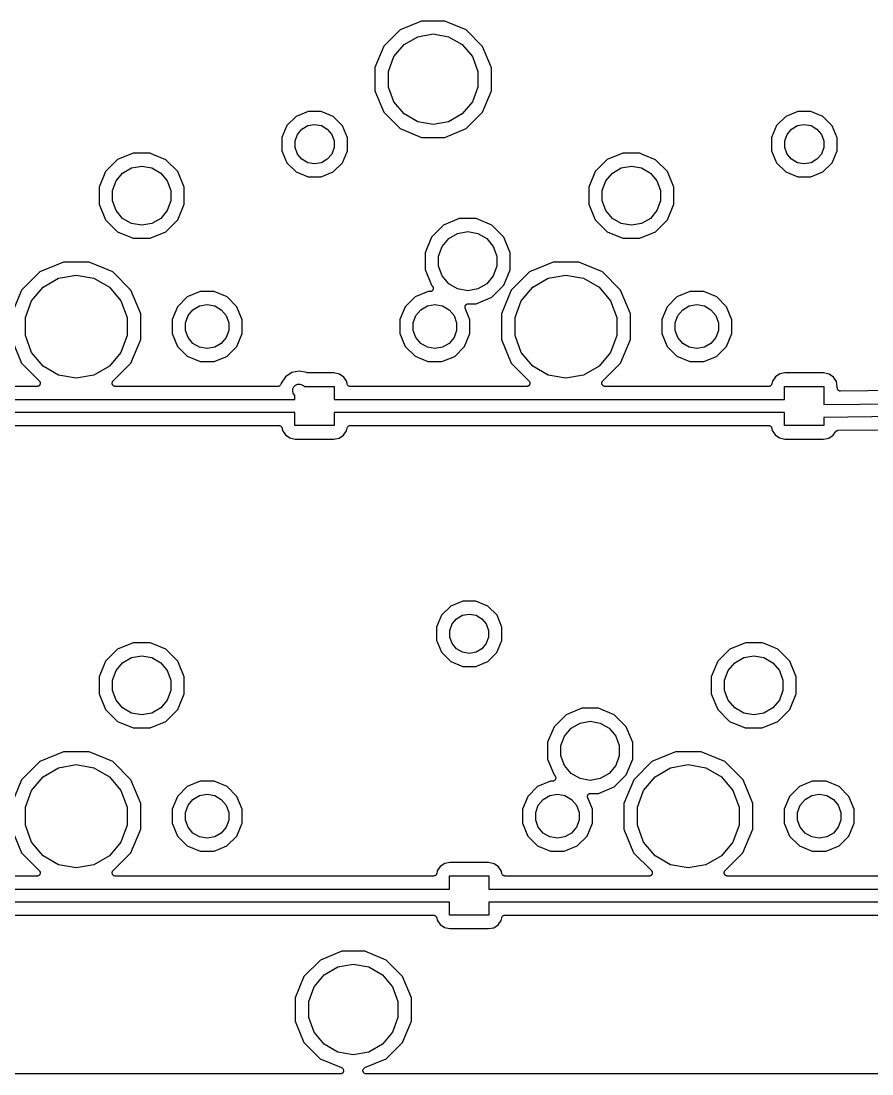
# Model space of a CAD drawing. Extents: x 30 to 169, y -146 to -30.
# Drawn here: x 99.61 to 132.62, y -146 to -105.14 of the extents above; entities that cross this region are included whole.
import ezdxf

# ---------------------------------------------------------------- set-up
doc = ezdxf.new("R2010")
doc.units = 0
doc.header["$MEASUREMENT"] = 0
doc.layers.add('BLACK', color=7, linetype='CONTINUOUS')

msp = doc.modelspace()

# ---------------------------------------------------------------- linework, layer by layer
at = {"layer": 'Black'}
for p, q in [((115.153, -105.142), (114.323, -105.485)), ((116.051, -105.142), (115.153, -105.142)), ((116.881, -105.487), (116.051, -105.142)), ((114.323, -105.485), (113.687, -106.119)), ((114.471, -106.054), (114.999, -105.749)), ((114.999, -105.749), (115.6, -105.643)), ((115.6, -105.643), (116.201, -105.749)), ((116.201, -105.749), (116.729, -106.054)), ((117.515, -106.123), (116.881, -105.487)), ((113.687, -106.119), (113.342, -106.949)), ((114.079, -106.522), (114.471, -106.054)), ((116.729, -106.054), (117.121, -106.522)), ((117.858, -106.953), (117.515, -106.123)), ((113.87, -107.095), (114.079, -106.522)), ((117.121, -106.522), (117.33, -107.095)), ((113.342, -106.949), (113.342, -107.847)), ((117.858, -107.851), (117.858, -106.953)), ((113.87, -107.705), (113.87, -107.095)), ((117.33, -107.095), (117.33, -107.705)), ((113.342, -107.847), (113.685, -108.677)), ((114.079, -108.278), (113.87, -107.705)), ((117.33, -107.705), (117.121, -108.278)), ((117.513, -108.681), (117.858, -107.851)), ((110.748, -108.65), (110.282, -108.843)), ((111.254, -108.65), (110.748, -108.65)), ((111.72, -108.844), (111.254, -108.65)), ((113.685, -108.677), (114.319, -109.313)), ((114.471, -108.746), (114.079, -108.278)), ((117.121, -108.278), (116.729, -108.746)), ((116.877, -109.315), (117.513, -108.681)), ((129.748, -108.65), (129.282, -108.843)), ((130.254, -108.65), (129.748, -108.65)), ((130.72, -108.844), (130.254, -108.65)), ((110.282, -108.843), (109.924, -109.2)), ((112.077, -109.202), (111.72, -108.844)), ((114.999, -109.051), (114.471, -108.746)), ((115.6, -109.157), (114.999, -109.051)), ((116.201, -109.051), (115.6, -109.157)), ((116.729, -108.746), (116.201, -109.051)), ((129.282, -108.843), (128.924, -109.2)), ((131.077, -109.202), (130.72, -108.844)), ((109.924, -109.2), (109.73, -109.666)), ((110.338, -109.538), (110.508, -109.334)), ((110.508, -109.334), (110.738, -109.201)), ((110.738, -109.201), (111, -109.155)), ((111, -109.155), (111.262, -109.201)), ((111.262, -109.201), (111.492, -109.334)), ((111.492, -109.334), (111.662, -109.538)), ((112.27, -109.668), (112.077, -109.202)), ((114.319, -109.313), (115.149, -109.658)), ((116.047, -109.658), (116.877, -109.315)), ((128.924, -109.2), (128.73, -109.666)), ((129.338, -109.538), (129.508, -109.334)), ((129.508, -109.334), (129.738, -109.201)), ((129.738, -109.201), (130, -109.155)), ((130, -109.155), (130.262, -109.201)), ((130.262, -109.201), (130.492, -109.334)), ((130.492, -109.334), (130.662, -109.538)), ((131.27, -109.668), (131.077, -109.202)), ((109.73, -109.666), (109.73, -110.172)), ((110.247, -109.787), (110.338, -109.538)), ((110.247, -110.053), (110.247, -109.787)), ((111.662, -109.538), (111.753, -109.787)), ((111.753, -109.787), (111.753, -110.053)), ((112.27, -110.174), (112.27, -109.668)), ((115.149, -109.658), (116.047, -109.658)), ((128.73, -109.666), (128.73, -110.172)), ((129.247, -109.787), (129.338, -109.538)), ((129.247, -110.053), (129.247, -109.787)), ((130.662, -109.538), (130.753, -109.787)), ((130.753, -109.787), (130.753, -110.053)), ((131.27, -110.174), (131.27, -109.668)), ((103.963, -110.269), (103.356, -110.52)), ((104.62, -110.269), (103.963, -110.269)), ((104.727, -110.314), (104.62, -110.269)), ((105.226, -110.521), (104.727, -110.314)), ((109.73, -110.172), (109.923, -110.638)), ((110.338, -110.302), (110.247, -110.053)), ((110.508, -110.506), (110.338, -110.302)), ((111.662, -110.302), (111.492, -110.506)), ((111.753, -110.053), (111.662, -110.302)), ((112.076, -110.64), (112.27, -110.174)), ((122.963, -110.269), (122.356, -110.52)), ((123.62, -110.269), (122.963, -110.269)), ((123.727, -110.314), (123.62, -110.269)), ((124.226, -110.521), (123.727, -110.314)), ((128.73, -110.172), (128.923, -110.638)), ((129.338, -110.302), (129.247, -110.053)), ((129.508, -110.506), (129.338, -110.302)), ((130.662, -110.302), (130.492, -110.506)), ((130.753, -110.053), (130.662, -110.302)), ((131.076, -110.64), (131.27, -110.174)), ((103.356, -110.52), (102.891, -110.984)), ((105.69, -110.986), (105.226, -110.521)), ((109.923, -110.638), (110.28, -110.996)), ((110.738, -110.639), (110.508, -110.506)), ((111, -110.685), (110.738, -110.639)), ((111.262, -110.639), (111, -110.685)), ((111.492, -110.506), (111.262, -110.639)), ((111.718, -110.997), (112.076, -110.64)), ((122.356, -110.52), (121.891, -110.984)), ((124.69, -110.986), (124.226, -110.521)), ((128.923, -110.638), (129.28, -110.996)), ((129.738, -110.639), (129.508, -110.506)), ((130, -110.685), (129.738, -110.639)), ((130.262, -110.639), (130, -110.685)), ((130.492, -110.506), (130.262, -110.639)), ((130.718, -110.997), (131.076, -110.64)), ((102.891, -110.984), (102.639, -111.59)), ((103.296, -111.346), (103.552, -111.041)), ((103.552, -111.041), (103.898, -110.842)), ((103.898, -110.842), (104.29, -110.773)), ((104.29, -110.773), (104.682, -110.842)), ((104.682, -110.842), (105.028, -111.041)), ((105.028, -111.041), (105.284, -111.346)), ((105.941, -111.593), (105.69, -110.986)), ((110.28, -110.996), (110.746, -111.19)), ((111.252, -111.19), (111.718, -110.997)), ((121.891, -110.984), (121.639, -111.59)), ((122.296, -111.346), (122.552, -111.041)), ((122.552, -111.041), (122.898, -110.842)), ((122.898, -110.842), (123.29, -110.773)), ((123.29, -110.773), (123.682, -110.842)), ((123.682, -110.842), (124.028, -111.041)), ((124.028, -111.041), (124.284, -111.346)), ((124.941, -111.593), (124.69, -110.986)), ((129.28, -110.996), (129.746, -111.19)), ((130.252, -111.19), (130.718, -110.997)), ((103.16, -111.721), (103.296, -111.346)), ((105.284, -111.346), (105.42, -111.721)), ((110.746, -111.19), (111.252, -111.19)), ((122.16, -111.721), (122.296, -111.346)), ((124.284, -111.346), (124.42, -111.721)), ((129.746, -111.19), (130.252, -111.19)), ((102.639, -111.59), (102.639, -112.247)), ((103.16, -112.119), (103.16, -111.721)), ((105.42, -111.721), (105.42, -112.119)), ((105.941, -112.25), (105.941, -111.593)), ((121.639, -111.59), (121.639, -112.247)), ((122.16, -112.119), (122.16, -111.721)), ((124.42, -111.721), (124.42, -112.119)), ((124.941, -112.25), (124.941, -111.593)), ((102.639, -112.247), (102.89, -112.854)), ((103.296, -112.494), (103.16, -112.119)), ((105.42, -112.119), (105.284, -112.494)), ((105.689, -112.856), (105.941, -112.25)), ((121.639, -112.247), (121.89, -112.854)), ((122.296, -112.494), (122.16, -112.119)), ((124.42, -112.119), (124.284, -112.494)), ((124.689, -112.856), (124.941, -112.25)), ((103.552, -112.799), (103.296, -112.494)), ((105.284, -112.494), (105.028, -112.799)), ((122.552, -112.799), (122.296, -112.494)), ((124.284, -112.494), (124.028, -112.799)), ((102.89, -112.854), (103.354, -113.319)), ((103.898, -112.998), (103.552, -112.799)), ((104.29, -113.067), (103.898, -112.998)), ((104.682, -112.998), (104.29, -113.067)), ((105.028, -112.799), (104.682, -112.998)), ((105.224, -113.32), (105.689, -112.856)), ((116.006, -113.06), (115.541, -113.524)), ((116.613, -112.809), (116.006, -113.06)), ((117.27, -112.809), (116.613, -112.809)), ((117.876, -113.061), (117.27, -112.809)), ((118.34, -113.526), (117.876, -113.061)), ((121.89, -112.854), (122.354, -113.319)), ((122.898, -112.998), (122.552, -112.799)), ((123.29, -113.067), (122.898, -112.998)), ((123.682, -112.998), (123.29, -113.067)), ((124.028, -112.799), (123.682, -112.998)), ((124.224, -113.32), (124.689, -112.856)), ((103.354, -113.319), (103.96, -113.571)), ((103.96, -113.571), (104.617, -113.571)), ((104.617, -113.571), (105.224, -113.32)), ((115.541, -113.524), (115.289, -114.13)), ((115.946, -113.886), (116.202, -113.581)), ((116.202, -113.581), (116.548, -113.382)), ((116.548, -113.382), (116.94, -113.313)), ((116.94, -113.313), (117.332, -113.382)), ((117.332, -113.382), (117.678, -113.581)), ((117.678, -113.581), (117.934, -113.886)), ((118.591, -114.133), (118.34, -113.526)), ((122.354, -113.319), (122.96, -113.571)), ((122.96, -113.571), (123.617, -113.571)), ((123.617, -113.571), (124.224, -113.32)), ((115.81, -114.261), (115.946, -113.886)), ((117.934, -113.886), (118.07, -114.261)), ((115.289, -114.13), (115.289, -114.787)), ((115.81, -114.659), (115.81, -114.261)), ((118.07, -114.261), (118.07, -114.659)), ((118.591, -114.79), (118.591, -114.133)), ((101.255, -114.498), (100.335, -114.878)), ((102.25, -114.499), (101.255, -114.498)), ((103.169, -114.88), (102.25, -114.499)), ((115.289, -114.787), (115.54, -115.394)), ((115.946, -115.034), (115.81, -114.659)), ((118.07, -114.659), (117.934, -115.034)), ((118.339, -115.396), (118.591, -114.79)), ((120.255, -114.498), (119.335, -114.878)), ((121.25, -114.499), (120.255, -114.498)), ((122.169, -114.88), (121.25, -114.499)), ((100.335, -114.878), (99.6302, -115.581)), ((100.463, -115.467), (101.065, -115.119)), ((101.065, -115.119), (101.75, -114.998)), ((101.75, -114.998), (102.435, -115.119)), ((102.435, -115.119), (103.037, -115.467)), ((103.872, -115.585), (103.169, -114.88)), ((116.202, -115.339), (115.946, -115.034)), ((117.934, -115.034), (117.678, -115.339)), ((119.335, -114.878), (118.63, -115.581)), ((119.463, -115.467), (120.065, -115.119)), ((120.065, -115.119), (120.75, -114.998)), ((120.75, -114.998), (121.435, -115.119)), ((121.435, -115.119), (122.037, -115.467)), ((122.872, -115.585), (122.169, -114.88)), ((99.6302, -115.581), (99.2485, -116.5)), ((100.017, -115.999), (100.463, -115.467)), ((103.037, -115.467), (103.483, -115.999)), ((104.252, -116.505), (103.872, -115.585)), ((115.538, -115.625), (115.523, -115.633)), ((115.553, -115.618), (115.538, -115.625)), ((115.54, -115.394), (115.57, -115.424)), ((115.557, -115.614), (115.553, -115.618)), ((115.561, -115.611), (115.557, -115.614)), ((115.572, -115.599), (115.561, -115.611)), ((115.57, -115.424), (115.579, -115.438)), ((115.584, -115.587), (115.572, -115.599)), ((115.579, -115.438), (115.59, -115.451)), ((115.586, -115.582), (115.584, -115.587)), ((115.59, -115.578), (115.586, -115.582)), ((115.59, -115.451), (115.592, -115.456)), ((115.595, -115.562), (115.59, -115.578)), ((115.592, -115.456), (115.595, -115.46)), ((115.595, -115.46), (115.599, -115.476)), ((115.602, -115.547), (115.595, -115.562)), ((115.599, -115.476), (115.605, -115.492)), ((115.603, -115.541), (115.602, -115.547)), ((115.605, -115.536), (115.603, -115.541)), ((115.605, -115.492), (115.605, -115.498)), ((115.605, -115.498), (115.606, -115.503)), ((115.606, -115.503), (115.605, -115.519)), ((115.605, -115.519), (115.605, -115.536)), ((116.548, -115.538), (116.202, -115.339)), ((116.94, -115.607), (116.548, -115.538)), ((117.332, -115.538), (116.94, -115.607)), ((117.678, -115.339), (117.332, -115.538)), ((117.874, -115.86), (118.339, -115.396)), ((118.63, -115.581), (118.249, -116.5)), ((119.017, -115.999), (119.463, -115.467)), ((122.037, -115.467), (122.483, -115.999)), ((123.252, -116.505), (122.872, -115.585)), ((99.7789, -116.652), (100.017, -115.999)), ((103.483, -115.999), (103.721, -116.652)), ((106.061, -115.847), (105.679, -116.229)), ((106.561, -115.641), (106.061, -115.847)), ((107.101, -115.641), (106.561, -115.641)), ((107.601, -115.849), (107.101, -115.641)), ((107.983, -116.231), (107.601, -115.849)), ((114.901, -115.847), (114.519, -116.229)), ((115.401, -115.641), (114.901, -115.847)), ((115.48, -115.641), (115.401, -115.641)), ((115.496, -115.638), (115.48, -115.641)), ((115.513, -115.637), (115.496, -115.638)), ((115.518, -115.634), (115.513, -115.637)), ((115.523, -115.633), (115.518, -115.634)), ((117.267, -116.111), (117.874, -115.86)), ((118.779, -116.652), (119.017, -115.999)), ((122.483, -115.999), (122.721, -116.652)), ((125.061, -115.847), (124.679, -116.229)), ((125.561, -115.641), (125.061, -115.847)), ((126.101, -115.641), (125.561, -115.641)), ((126.601, -115.849), (126.101, -115.641)), ((126.983, -116.231), (126.601, -115.849)), ((105.679, -116.229), (105.471, -116.729)), ((106.09, -116.573), (106.281, -116.346)), ((106.281, -116.346), (106.538, -116.197)), ((106.538, -116.197), (106.83, -116.146)), ((106.83, -116.146), (107.122, -116.197)), ((107.122, -116.197), (107.379, -116.346)), ((107.379, -116.346), (107.57, -116.573)), ((108.189, -116.731), (107.983, -116.231)), ((114.519, -116.229), (114.311, -116.729)), ((114.93, -116.573), (115.121, -116.346)), ((115.121, -116.346), (115.378, -116.197)), ((115.378, -116.197), (115.67, -116.146)), ((115.67, -116.146), (115.962, -116.197)), ((115.962, -116.197), (116.219, -116.346)), ((116.219, -116.346), (116.41, -116.573)), ((116.836, -116.243), (116.838, -116.23)), ((116.838, -116.252), (116.836, -116.243)), ((116.838, -116.216), (116.841, -116.208)), ((116.838, -116.23), (116.838, -116.216)), ((116.838, -116.26), (116.838, -116.252)), ((116.843, -116.273), (116.838, -116.26)), ((116.841, -116.208), (116.842, -116.2)), ((116.842, -116.2), (116.848, -116.187)), ((116.846, -116.287), (116.843, -116.273)), ((117.029, -116.731), (116.846, -116.287)), ((116.848, -116.187), (116.853, -116.174)), ((116.853, -116.174), (116.858, -116.168)), ((116.858, -116.168), (116.862, -116.161)), ((116.862, -116.161), (116.872, -116.151)), ((116.872, -116.151), (116.881, -116.141)), ((116.881, -116.141), (116.889, -116.136)), ((116.889, -116.136), (116.895, -116.131)), ((116.895, -116.131), (116.908, -116.126)), ((116.908, -116.126), (116.92, -116.119)), ((116.92, -116.119), (116.928, -116.117)), ((116.928, -116.117), (116.936, -116.114)), ((116.936, -116.114), (116.949, -116.113)), ((116.949, -116.113), (116.963, -116.111)), ((116.963, -116.111), (117.267, -116.111)), ((124.679, -116.229), (124.471, -116.729)), ((125.09, -116.573), (125.281, -116.346)), ((125.281, -116.346), (125.538, -116.197)), ((125.538, -116.197), (125.83, -116.146)), ((125.83, -116.146), (126.122, -116.197)), ((126.122, -116.197), (126.379, -116.346)), ((126.379, -116.346), (126.57, -116.573)), ((127.189, -116.731), (126.983, -116.231)), ((99.7789, -117.348), (99.7789, -116.652)), ((103.721, -116.652), (103.721, -117.348)), ((104.252, -117.294), (104.252, -116.505)), ((105.471, -116.729), (105.471, -117.269)), ((105.989, -116.852), (106.09, -116.573)), ((105.989, -117.148), (105.989, -116.852)), ((107.57, -116.573), (107.671, -116.852)), ((107.671, -116.852), (107.671, -117.148)), ((108.189, -117.271), (108.189, -116.731)), ((114.311, -116.729), (114.311, -117.269)), ((114.829, -116.852), (114.93, -116.573)), ((114.829, -117.148), (114.829, -116.852)), ((116.41, -116.573), (116.511, -116.852)), ((116.511, -116.852), (116.511, -117.148)), ((117.029, -117.271), (117.029, -116.731)), ((118.249, -116.5), (118.248, -117.495)), ((118.779, -117.348), (118.779, -116.652)), ((122.721, -116.652), (122.721, -117.348)), ((123.252, -117.294), (123.252, -116.505)), ((124.471, -116.729), (124.471, -117.269)), ((124.989, -116.852), (125.09, -116.573)), ((124.989, -117.148), (124.989, -116.852)), ((126.57, -116.573), (126.671, -116.852)), ((126.671, -116.852), (126.671, -117.148)), ((127.189, -117.271), (127.189, -116.731)), ((106.09, -117.427), (105.989, -117.148)), ((107.671, -117.148), (107.57, -117.427)), ((114.93, -117.427), (114.829, -117.148)), ((116.511, -117.148), (116.41, -117.427)), ((125.09, -117.427), (124.989, -117.148)), ((126.671, -117.148), (126.57, -117.427)), ((99.2477, -117.495), (99.6278, -118.415)), ((100.017, -118.001), (99.7789, -117.348)), ((103.721, -117.348), (103.483, -118.001)), ((103.87, -118.419), (104.251, -117.5)), ((104.251, -117.5), (104.252, -117.294)), ((104.252, -117.294), (104.252, -117.294)), ((105.471, -117.269), (105.677, -117.769)), ((106.281, -117.654), (106.09, -117.427)), ((106.538, -117.803), (106.281, -117.654)), ((107.379, -117.654), (107.122, -117.803)), ((107.57, -117.427), (107.379, -117.654)), ((107.981, -117.771), (108.189, -117.271)), ((114.311, -117.269), (114.517, -117.769)), ((115.121, -117.654), (114.93, -117.427)), ((115.378, -117.803), (115.121, -117.654)), ((116.219, -117.654), (115.962, -117.803)), ((116.41, -117.427), (116.219, -117.654)), ((116.821, -117.771), (117.029, -117.271)), ((118.248, -117.495), (118.628, -118.415)), ((119.017, -118.001), (118.779, -117.348)), ((122.721, -117.348), (122.483, -118.001)), ((122.87, -118.419), (123.251, -117.5)), ((123.251, -117.5), (123.252, -117.294)), ((123.252, -117.294), (123.252, -117.294)), ((124.471, -117.269), (124.677, -117.769)), ((125.281, -117.654), (125.09, -117.427)), ((125.538, -117.803), (125.281, -117.654)), ((126.379, -117.654), (126.122, -117.803)), ((126.57, -117.427), (126.379, -117.654)), ((126.981, -117.771), (127.189, -117.271)), ((100.463, -118.533), (100.017, -118.001)), ((103.483, -118.001), (103.037, -118.533)), ((105.677, -117.769), (106.059, -118.151)), ((106.83, -117.854), (106.538, -117.803)), ((107.122, -117.803), (106.83, -117.854)), ((107.599, -118.153), (107.981, -117.771)), ((114.517, -117.769), (114.899, -118.151)), ((115.67, -117.854), (115.378, -117.803)), ((115.962, -117.803), (115.67, -117.854)), ((116.439, -118.153), (116.821, -117.771)), ((119.463, -118.533), (119.017, -118.001)), ((122.483, -118.001), (122.037, -118.533)), ((124.677, -117.769), (125.059, -118.151)), ((125.83, -117.854), (125.538, -117.803)), ((126.122, -117.803), (125.83, -117.854)), ((126.599, -118.153), (126.981, -117.771)), ((99.6278, -118.415), (100.316, -119.105)), ((103.183, -119.105), (103.87, -118.419)), ((106.059, -118.151), (106.559, -118.359)), ((106.559, -118.359), (107.099, -118.359)), ((107.099, -118.359), (107.599, -118.153)), ((114.899, -118.151), (115.399, -118.359)), ((115.399, -118.359), (115.939, -118.359)), ((115.939, -118.359), (116.439, -118.153)), ((118.628, -118.415), (119.316, -119.105)), ((122.183, -119.105), (122.87, -118.419)), ((125.059, -118.151), (125.559, -118.359)), ((125.559, -118.359), (126.099, -118.359)), ((126.099, -118.359), (126.599, -118.153)), ((101.065, -118.881), (100.463, -118.533)), ((101.75, -119.002), (101.065, -118.881)), ((102.435, -118.881), (101.75, -119.002)), ((103.037, -118.533), (102.435, -118.881)), ((110.111, -118.782), (109.866, -118.946)), ((110.4, -118.724), (110.111, -118.782)), ((110.696, -118.783), (110.4, -118.724)), ((110.707, -118.79), (110.696, -118.783)), ((110.714, -118.791), (110.707, -118.79)), ((110.721, -118.794), (110.714, -118.791)), ((110.736, -118.795), (110.721, -118.794)), ((110.751, -118.798), (110.736, -118.795)), ((111.749, -118.798), (110.751, -118.798)), ((111.963, -118.841), (111.749, -118.798)), ((112.133, -118.957), (111.963, -118.841)), ((120.065, -118.881), (119.463, -118.533)), ((120.75, -119.002), (120.065, -118.881)), ((121.435, -118.881), (120.75, -119.002)), ((122.037, -118.533), (121.435, -118.881)), ((129.051, -118.835), (128.877, -118.947)), ((129.25, -118.798), (129.051, -118.835)), ((130.749, -118.798), (129.25, -118.798)), ((130.963, -118.841), (130.749, -118.798)), ((131.133, -118.957), (130.963, -118.841)), ((100.299, -119.299), (100.284, -119.306)), ((100.303, -119.295), (100.299, -119.299)), ((100.308, -119.292), (100.303, -119.295)), ((100.319, -119.28), (100.308, -119.292)), ((100.316, -119.105), (100.326, -119.119)), ((100.331, -119.268), (100.319, -119.28)), ((100.326, -119.119), (100.337, -119.131)), ((100.333, -119.263), (100.331, -119.268)), ((100.337, -119.258), (100.333, -119.263)), ((100.337, -119.131), (100.339, -119.137)), ((100.342, -119.243), (100.337, -119.258)), ((100.339, -119.137), (100.342, -119.141)), ((100.342, -119.141), (100.346, -119.157)), ((100.349, -119.228), (100.342, -119.243)), ((100.346, -119.157), (100.352, -119.173)), ((100.35, -119.222), (100.349, -119.228)), ((100.352, -119.217), (100.35, -119.222)), ((100.352, -119.173), (100.352, -119.179)), ((100.352, -119.179), (100.353, -119.184)), ((100.353, -119.184), (100.352, -119.201)), ((100.352, -119.201), (100.352, -119.217)), ((103.146, -119.184), (103.147, -119.178)), ((103.147, -119.2), (103.146, -119.184)), ((103.147, -119.173), (103.153, -119.157)), ((103.147, -119.178), (103.147, -119.173)), ((103.147, -119.217), (103.147, -119.2)), ((103.149, -119.222), (103.147, -119.217)), ((103.15, -119.228), (103.149, -119.222)), ((103.157, -119.243), (103.15, -119.228)), ((103.153, -119.157), (103.157, -119.141)), ((103.157, -119.141), (103.16, -119.137)), ((103.162, -119.258), (103.157, -119.243)), ((103.16, -119.137), (103.162, -119.131)), ((103.162, -119.131), (103.173, -119.119)), ((103.166, -119.263), (103.162, -119.258)), ((103.168, -119.268), (103.166, -119.263)), ((103.18, -119.28), (103.168, -119.268)), ((103.173, -119.119), (103.183, -119.105)), ((103.191, -119.292), (103.18, -119.28)), ((103.195, -119.295), (103.191, -119.292)), ((103.199, -119.299), (103.195, -119.295)), ((103.214, -119.306), (103.199, -119.299)), ((109.633, -119.304), (109.615, -119.314)), ((109.651, -119.294), (109.633, -119.304)), ((109.652, -119.293), (109.651, -119.294)), ((109.653, -119.292), (109.652, -119.293)), ((109.667, -119.276), (109.653, -119.292)), ((109.68, -119.261), (109.667, -119.276)), ((109.681, -119.26), (109.68, -119.261)), ((109.682, -119.258), (109.681, -119.26)), ((109.689, -119.239), (109.682, -119.258)), ((109.696, -119.22), (109.689, -119.239)), ((109.702, -119.191), (109.696, -119.22)), ((109.866, -118.946), (109.702, -119.191)), ((110.195, -119.337), (110.257, -119.275)), ((110.257, -119.275), (110.335, -119.239)), ((110.335, -119.239), (110.422, -119.231)), ((110.422, -119.231), (110.506, -119.253)), ((110.506, -119.253), (110.577, -119.303)), ((110.577, -119.303), (110.592, -119.318)), ((112.245, -119.131), (112.133, -118.957)), ((112.261, -119.218), (112.245, -119.131)), ((112.269, -119.238), (112.261, -119.218)), ((112.276, -119.258), (112.269, -119.238)), ((112.277, -119.259), (112.276, -119.258)), ((112.277, -119.26), (112.277, -119.259)), ((112.291, -119.276), (112.277, -119.26)), ((112.305, -119.292), (112.291, -119.276)), ((112.305, -119.293), (112.305, -119.292)), ((112.306, -119.293), (112.305, -119.293)), ((112.324, -119.304), (112.306, -119.293)), ((112.343, -119.314), (112.324, -119.304)), ((119.299, -119.299), (119.284, -119.306)), ((119.303, -119.295), (119.299, -119.299)), ((119.308, -119.292), (119.303, -119.295)), ((119.319, -119.28), (119.308, -119.292)), ((119.316, -119.105), (119.326, -119.119)), ((119.331, -119.268), (119.319, -119.28)), ((119.326, -119.119), (119.337, -119.131)), ((119.333, -119.263), (119.331, -119.268)), ((119.337, -119.258), (119.333, -119.263)), ((119.337, -119.131), (119.339, -119.137)), ((119.342, -119.243), (119.337, -119.258)), ((119.339, -119.137), (119.342, -119.141)), ((119.342, -119.141), (119.346, -119.157)), ((119.349, -119.228), (119.342, -119.243)), ((119.346, -119.157), (119.352, -119.173)), ((119.35, -119.222), (119.349, -119.228)), ((119.352, -119.217), (119.35, -119.222)), ((119.352, -119.173), (119.352, -119.179)), ((119.352, -119.179), (119.353, -119.184)), ((119.353, -119.184), (119.352, -119.201)), ((119.352, -119.201), (119.352, -119.217)), ((122.146, -119.184), (122.147, -119.178)), ((122.147, -119.2), (122.146, -119.184)), ((122.147, -119.173), (122.153, -119.157)), ((122.147, -119.178), (122.147, -119.173)), ((122.147, -119.217), (122.147, -119.2)), ((122.149, -119.222), (122.147, -119.217)), ((122.15, -119.228), (122.149, -119.222)), ((122.157, -119.243), (122.15, -119.228)), ((122.153, -119.157), (122.157, -119.141)), ((122.157, -119.141), (122.16, -119.137)), ((122.162, -119.258), (122.157, -119.243)), ((122.16, -119.137), (122.162, -119.131)), ((122.162, -119.131), (122.173, -119.119)), ((122.166, -119.263), (122.162, -119.258)), ((122.168, -119.268), (122.166, -119.263)), ((122.18, -119.28), (122.168, -119.268)), ((122.173, -119.119), (122.183, -119.105)), ((122.191, -119.292), (122.18, -119.28)), ((122.195, -119.295), (122.191, -119.292)), ((122.199, -119.299), (122.195, -119.295)), ((122.214, -119.306), (122.199, -119.299)), ((128.677, -119.304), (128.659, -119.314)), ((128.695, -119.294), (128.677, -119.304)), ((128.696, -119.293), (128.695, -119.294)), ((128.697, -119.292), (128.696, -119.293)), ((128.71, -119.277), (128.697, -119.292)), ((128.724, -119.261), (128.71, -119.277)), ((128.725, -119.258), (128.724, -119.26)), ((128.724, -119.26), (128.724, -119.261)), ((128.732, -119.239), (128.725, -119.258)), ((128.74, -119.22), (128.732, -119.239)), ((128.761, -119.117), (128.74, -119.22)), ((128.877, -118.947), (128.761, -119.117)), ((131.245, -119.131), (131.133, -118.957)), ((131.282, -119.33), (131.245, -119.131)), ((100.227, -119.322), (93.3863, -119.322)), ((100.243, -119.319), (100.227, -119.322)), ((100.259, -119.318), (100.243, -119.319)), ((100.264, -119.315), (100.259, -119.318)), ((100.27, -119.314), (100.264, -119.315)), ((100.284, -119.306), (100.27, -119.314)), ((103.229, -119.314), (103.214, -119.306)), ((103.234, -119.315), (103.229, -119.314)), ((103.239, -119.318), (103.234, -119.315)), ((103.256, -119.319), (103.239, -119.318)), ((103.272, -119.322), (103.256, -119.319)), ((109.572, -119.322), (103.272, -119.322)), ((109.592, -119.318), (109.572, -119.322)), ((109.613, -119.315), (109.592, -119.318)), ((109.614, -119.315), (109.613, -119.315)), ((109.615, -119.314), (109.614, -119.315)), ((110.151, -119.502), (110.159, -119.415)), ((110.173, -119.586), (110.151, -119.502)), ((110.159, -119.415), (110.195, -119.337)), ((110.223, -119.657), (110.173, -119.586)), ((110.238, -119.672), (110.223, -119.657)), ((110.238, -119.83), (110.238, -119.672)), ((110.592, -119.318), (111.762, -119.318)), ((111.762, -119.318), (111.762, -119.83)), ((112.344, -119.314), (112.343, -119.314)), ((112.344, -119.315), (112.344, -119.314)), ((112.365, -119.318), (112.344, -119.315)), ((112.386, -119.322), (112.365, -119.318)), ((119.227, -119.322), (112.386, -119.322)), ((119.243, -119.319), (119.227, -119.322)), ((119.259, -119.318), (119.243, -119.319)), ((119.264, -119.315), (119.259, -119.318)), ((119.27, -119.314), (119.264, -119.315)), ((119.284, -119.306), (119.27, -119.314)), ((122.229, -119.314), (122.214, -119.306)), ((122.234, -119.315), (122.229, -119.314)), ((122.239, -119.318), (122.234, -119.315)), ((122.256, -119.319), (122.239, -119.318)), ((122.272, -119.322), (122.256, -119.319)), ((128.615, -119.322), (122.272, -119.322)), ((128.636, -119.318), (128.615, -119.322)), ((128.656, -119.315), (128.636, -119.318)), ((128.657, -119.315), (128.656, -119.315)), ((128.659, -119.314), (128.657, -119.315)), ((129.238, -119.83), (129.238, -119.318)), ((129.238, -119.318), (130.762, -119.318)), ((130.762, -119.318), (130.762, -120.02)), ((131.282, -119.378), (131.282, -119.33)), ((131.284, -119.39), (131.282, -119.378)), ((131.285, -119.402), (131.284, -119.39)), ((131.288, -119.411), (131.285, -119.402)), ((131.29, -119.422), (131.288, -119.411)), ((131.296, -119.432), (131.29, -119.422)), ((131.3, -119.443), (131.296, -119.432)), ((131.307, -119.451), (131.3, -119.443)), ((131.312, -119.46), (131.307, -119.451)), ((131.321, -119.467), (131.312, -119.46)), ((131.329, -119.476), (131.321, -119.467)), ((131.338, -119.481), (131.329, -119.476)), ((131.346, -119.488), (131.338, -119.481)), ((131.357, -119.492), (131.346, -119.488)), ((131.367, -119.498), (131.357, -119.492)), ((131.378, -119.5), (131.367, -119.498)), ((131.387, -119.503), (131.378, -119.5)), ((131.399, -119.503), (131.387, -119.503)), ((131.411, -119.505), (131.399, -119.503)), ((138.447, -119.432), (131.411, -119.505)), ((92.762, -119.83), (110.238, -119.83)), ((111.762, -119.83), (129.238, -119.83)), ((130.762, -120.02), (148.238, -119.838)), ((110.238, -120.33), (92.762, -120.33)), ((110.238, -120.842), (110.238, -120.33)), ((129.238, -120.33), (111.762, -120.33)), ((111.762, -120.33), (111.762, -120.842)), ((129.238, -120.842), (129.238, -120.33)), ((148.238, -120.338), (130.762, -120.52)), ((130.762, -120.52), (130.762, -120.842)), ((93.4283, -120.838), (109.614, -120.838)), ((109.614, -120.838), (109.635, -120.842)), ((109.635, -120.842), (109.656, -120.845)), ((109.656, -120.845), (109.656, -120.846)), ((109.656, -120.846), (109.657, -120.846)), ((109.657, -120.846), (109.676, -120.856)), ((109.676, -120.856), (109.694, -120.867)), ((109.694, -120.867), (109.695, -120.867)), ((109.695, -120.867), (109.695, -120.868)), ((109.695, -120.868), (109.709, -120.884)), ((109.709, -120.884), (109.723, -120.9)), ((109.723, -120.9), (109.723, -120.901)), ((109.723, -120.901), (109.724, -120.901)), ((109.724, -120.901), (109.731, -120.922)), ((109.731, -120.922), (109.739, -120.942)), ((111.762, -120.842), (110.238, -120.842)), ((112.26, -120.94), (112.268, -120.921)), ((112.268, -120.921), (112.275, -120.901)), ((112.275, -120.901), (112.276, -120.9)), ((112.276, -120.899), (112.29, -120.883)), ((112.276, -120.9), (112.276, -120.899)), ((112.29, -120.883), (112.303, -120.868)), ((112.303, -120.868), (112.304, -120.867)), ((112.304, -120.867), (112.305, -120.866)), ((112.305, -120.866), (112.323, -120.856)), ((112.323, -120.856), (112.341, -120.846)), ((112.341, -120.846), (112.343, -120.845)), ((112.343, -120.845), (112.344, -120.845)), ((112.344, -120.845), (112.364, -120.842)), ((112.364, -120.842), (112.385, -120.838)), ((112.385, -120.838), (128.614, -120.838)), ((128.614, -120.838), (128.635, -120.842)), ((128.635, -120.842), (128.656, -120.845)), ((128.656, -120.845), (128.656, -120.846)), ((128.656, -120.846), (128.657, -120.846)), ((128.657, -120.846), (128.676, -120.856)), ((128.676, -120.856), (128.694, -120.867)), ((128.694, -120.867), (128.695, -120.867)), ((128.695, -120.867), (128.695, -120.868)), ((128.695, -120.868), (128.709, -120.884)), ((128.709, -120.884), (128.723, -120.9)), ((128.723, -120.9), (128.723, -120.901)), ((128.723, -120.901), (128.724, -120.901)), ((128.724, -120.901), (128.731, -120.922)), ((128.731, -120.922), (128.739, -120.942)), ((130.762, -120.842), (129.238, -120.842)), ((131.319, -121.022), (147.615, -120.852)), ((109.739, -120.942), (109.755, -121.029)), ((109.755, -121.029), (109.867, -121.203)), ((109.867, -121.203), (110.037, -121.319)), ((110.037, -121.319), (110.251, -121.362)), ((111.75, -121.362), (111.949, -121.325)), ((111.949, -121.325), (112.123, -121.213)), ((112.123, -121.213), (112.239, -121.043)), ((112.239, -121.043), (112.26, -120.94)), ((128.739, -120.942), (128.755, -121.029)), ((128.755, -121.029), (128.867, -121.203)), ((128.867, -121.203), (129.037, -121.319)), ((129.037, -121.319), (129.251, -121.362)), ((130.75, -121.362), (130.949, -121.325)), ((130.949, -121.325), (131.123, -121.213)), ((131.123, -121.213), (131.216, -121.078)), ((131.216, -121.078), (131.227, -121.066)), ((131.227, -121.066), (131.238, -121.053)), ((131.238, -121.053), (131.243, -121.05)), ((131.243, -121.05), (131.247, -121.046)), ((131.247, -121.046), (131.262, -121.039)), ((131.262, -121.039), (131.276, -121.03)), ((131.276, -121.03), (131.281, -121.029)), ((131.281, -121.029), (131.286, -121.027)), ((131.286, -121.027), (131.303, -121.025)), ((131.303, -121.025), (131.319, -121.022)), ((110.251, -121.362), (111.75, -121.362)), ((129.251, -121.362), (130.75, -121.362)), ((116.282, -127.843), (115.924, -128.2)), ((116.748, -127.65), (116.282, -127.843)), ((117.254, -127.65), (116.748, -127.65)), ((117.72, -127.844), (117.254, -127.65)), ((118.077, -128.202), (117.72, -127.844)), ((115.924, -128.2), (115.73, -128.666)), ((116.508, -128.334), (116.738, -128.201)), ((116.738, -128.201), (117, -128.155)), ((117, -128.155), (117.262, -128.201)), ((117.262, -128.201), (117.492, -128.334)), ((118.27, -128.668), (118.077, -128.202)), ((115.73, -128.666), (115.73, -129.172)), ((116.247, -128.787), (116.338, -128.538)), ((116.338, -128.538), (116.508, -128.334)), ((117.492, -128.334), (117.662, -128.538)), ((117.662, -128.538), (117.753, -128.787)), ((118.27, -129.174), (118.27, -128.668)), ((116.247, -129.053), (116.247, -128.787)), ((116.338, -129.302), (116.247, -129.053)), ((117.753, -129.053), (117.662, -129.302)), ((117.753, -128.787), (117.753, -129.053)), ((103.963, -129.269), (103.356, -129.52)), ((104.62, -129.269), (103.963, -129.269)), ((104.727, -129.314), (104.62, -129.269)), ((105.226, -129.521), (104.727, -129.314)), ((115.73, -129.172), (115.923, -129.638)), ((116.508, -129.506), (116.338, -129.302)), ((116.738, -129.639), (116.508, -129.506)), ((117.492, -129.506), (117.262, -129.639)), ((117.662, -129.302), (117.492, -129.506)), ((118.076, -129.64), (118.27, -129.174)), ((127.713, -129.269), (127.106, -129.52)), ((128.37, -129.269), (127.713, -129.269)), ((128.477, -129.314), (128.37, -129.269)), ((128.976, -129.521), (128.477, -129.314)), ((103.356, -129.52), (102.891, -129.984)), ((103.552, -130.041), (103.898, -129.842)), ((103.898, -129.842), (104.29, -129.773)), ((104.29, -129.773), (104.682, -129.842)), ((104.682, -129.842), (105.028, -130.041)), ((105.69, -129.986), (105.226, -129.521)), ((115.923, -129.638), (116.28, -129.996)), ((117, -129.685), (116.738, -129.639)), ((117.262, -129.639), (117, -129.685)), ((117.718, -129.997), (118.076, -129.64)), ((127.106, -129.52), (126.641, -129.984)), ((127.302, -130.041), (127.648, -129.842)), ((127.648, -129.842), (128.04, -129.773)), ((128.04, -129.773), (128.432, -129.842)), ((128.432, -129.842), (128.778, -130.041)), ((129.44, -129.986), (128.976, -129.521)), ((102.891, -129.984), (102.639, -130.59)), ((103.296, -130.346), (103.552, -130.041)), ((105.028, -130.041), (105.284, -130.346)), ((105.941, -130.593), (105.69, -129.986)), ((116.28, -129.996), (116.746, -130.19)), ((116.746, -130.19), (117.252, -130.19)), ((117.252, -130.19), (117.718, -129.997)), ((126.641, -129.984), (126.389, -130.59)), ((127.046, -130.346), (127.302, -130.041)), ((128.778, -130.041), (129.034, -130.346)), ((129.691, -130.593), (129.44, -129.986)), ((102.639, -130.59), (102.639, -131.247)), ((103.16, -130.721), (103.296, -130.346)), ((103.16, -131.119), (103.16, -130.721)), ((105.284, -130.346), (105.42, -130.721)), ((105.42, -130.721), (105.42, -131.119)), ((105.941, -131.25), (105.941, -130.593)), ((126.389, -130.59), (126.389, -131.247)), ((126.91, -130.721), (127.046, -130.346)), ((126.91, -131.119), (126.91, -130.721)), ((129.034, -130.346), (129.17, -130.721)), ((129.17, -130.721), (129.17, -131.119)), ((129.691, -131.25), (129.691, -130.593)), ((103.296, -131.494), (103.16, -131.119)), ((105.42, -131.119), (105.284, -131.494)), ((127.046, -131.494), (126.91, -131.119)), ((129.17, -131.119), (129.034, -131.494)), ((102.639, -131.247), (102.89, -131.854)), ((103.552, -131.799), (103.296, -131.494)), ((105.284, -131.494), (105.028, -131.799)), ((105.689, -131.856), (105.941, -131.25)), ((126.389, -131.247), (126.64, -131.854)), ((127.302, -131.799), (127.046, -131.494)), ((129.034, -131.494), (128.778, -131.799)), ((129.439, -131.856), (129.691, -131.25)), ((102.89, -131.854), (103.354, -132.319)), ((103.898, -131.998), (103.552, -131.799)), ((105.028, -131.799), (104.682, -131.998)), ((105.224, -132.32), (105.689, -131.856)), ((121.363, -131.809), (120.756, -132.06)), ((122.02, -131.809), (121.363, -131.809)), ((122.626, -132.061), (122.02, -131.809)), ((126.64, -131.854), (127.104, -132.319)), ((127.648, -131.998), (127.302, -131.799)), ((128.778, -131.799), (128.432, -131.998)), ((128.974, -132.32), (129.439, -131.856)), ((103.354, -132.319), (103.96, -132.571)), ((104.29, -132.067), (103.898, -131.998)), ((104.682, -131.998), (104.29, -132.067)), ((104.617, -132.571), (105.224, -132.32)), ((120.756, -132.06), (120.291, -132.524)), ((121.298, -132.382), (121.69, -132.313)), ((121.69, -132.313), (122.082, -132.382)), ((123.09, -132.526), (122.626, -132.061)), ((127.104, -132.319), (127.71, -132.571)), ((128.04, -132.067), (127.648, -131.998)), ((128.432, -131.998), (128.04, -132.067)), ((128.367, -132.571), (128.974, -132.32)), ((103.96, -132.571), (104.617, -132.571)), ((120.291, -132.524), (120.039, -133.13)), ((120.696, -132.886), (120.952, -132.581)), ((120.952, -132.581), (121.298, -132.382)), ((122.082, -132.382), (122.428, -132.581)), ((122.428, -132.581), (122.684, -132.886)), ((123.341, -133.133), (123.09, -132.526)), ((127.71, -132.571), (128.367, -132.571)), ((120.039, -133.13), (120.039, -133.787)), ((120.56, -133.261), (120.696, -132.886)), ((122.684, -132.886), (122.82, -133.261)), ((123.341, -133.79), (123.341, -133.133)), ((101.255, -133.498), (100.335, -133.878)), ((102.25, -133.499), (101.255, -133.498)), ((103.169, -133.88), (102.25, -133.499)), ((120.56, -133.659), (120.56, -133.261)), ((122.82, -133.261), (122.82, -133.659)), ((125.005, -133.498), (124.085, -133.878)), ((126, -133.499), (125.005, -133.498)), ((126.919, -133.88), (126, -133.499)), ((100.335, -133.878), (99.6302, -134.581)), ((101.065, -134.119), (101.75, -133.998)), ((101.75, -133.998), (102.435, -134.119)), ((103.872, -134.585), (103.169, -133.88)), ((120.039, -133.787), (120.29, -134.394)), ((120.696, -134.034), (120.56, -133.659)), ((122.82, -133.659), (122.684, -134.034)), ((123.089, -134.396), (123.341, -133.79)), ((124.085, -133.878), (123.38, -134.581)), ((124.815, -134.119), (125.5, -133.998)), ((125.5, -133.998), (126.185, -134.119)), ((127.622, -134.585), (126.919, -133.88)), ((100.463, -134.467), (101.065, -134.119)), ((102.435, -134.119), (103.037, -134.467)), ((120.29, -134.394), (120.32, -134.424)), ((120.952, -134.339), (120.696, -134.034)), ((121.298, -134.538), (120.952, -134.339)), ((122.428, -134.339), (122.082, -134.538)), ((122.684, -134.034), (122.428, -134.339)), ((122.624, -134.86), (123.089, -134.396)), ((124.213, -134.467), (124.815, -134.119)), ((126.185, -134.119), (126.787, -134.467)), ((99.6302, -134.581), (99.2485, -135.5)), ((100.017, -134.999), (100.463, -134.467)), ((103.037, -134.467), (103.483, -134.999)), ((104.252, -135.505), (103.872, -134.585)), ((106.561, -134.641), (106.061, -134.847)), ((107.101, -134.641), (106.561, -134.641)), ((107.601, -134.849), (107.101, -134.641)), ((120.151, -134.641), (119.651, -134.847)), ((120.23, -134.641), (120.151, -134.641)), ((120.246, -134.638), (120.23, -134.641)), ((120.263, -134.637), (120.246, -134.638)), ((120.268, -134.634), (120.263, -134.637)), ((120.273, -134.633), (120.268, -134.634)), ((120.288, -134.625), (120.273, -134.633)), ((120.303, -134.618), (120.288, -134.625)), ((120.307, -134.614), (120.303, -134.618)), ((120.311, -134.611), (120.307, -134.614)), ((120.322, -134.599), (120.311, -134.611)), ((120.32, -134.424), (120.329, -134.438)), ((120.334, -134.587), (120.322, -134.599)), ((120.329, -134.438), (120.34, -134.451)), ((120.336, -134.582), (120.334, -134.587)), ((120.34, -134.578), (120.336, -134.582)), ((120.34, -134.451), (120.342, -134.456)), ((120.345, -134.562), (120.34, -134.578)), ((120.342, -134.456), (120.345, -134.46)), ((120.345, -134.46), (120.349, -134.476)), ((120.352, -134.547), (120.345, -134.562)), ((120.349, -134.476), (120.355, -134.492)), ((120.353, -134.541), (120.352, -134.547)), ((120.355, -134.536), (120.353, -134.541)), ((120.355, -134.492), (120.355, -134.498)), ((120.355, -134.498), (120.356, -134.503)), ((120.356, -134.503), (120.355, -134.519)), ((120.355, -134.519), (120.355, -134.536)), ((121.69, -134.607), (121.298, -134.538)), ((122.082, -134.538), (121.69, -134.607)), ((123.38, -134.581), (122.999, -135.5)), ((123.767, -134.999), (124.213, -134.467)), ((126.787, -134.467), (127.233, -134.999)), ((128.002, -135.505), (127.622, -134.585)), ((130.311, -134.641), (129.811, -134.847)), ((130.851, -134.641), (130.311, -134.641)), ((131.351, -134.849), (130.851, -134.641)), ((99.7789, -135.652), (100.017, -134.999)), ((103.483, -134.999), (103.721, -135.652)), ((105.679, -135.229), (105.471, -135.729)), ((106.061, -134.847), (105.679, -135.229)), ((106.281, -135.346), (106.538, -135.197)), ((106.538, -135.197), (106.83, -135.146)), ((106.83, -135.146), (107.122, -135.197)), ((107.122, -135.197), (107.379, -135.346)), ((107.983, -135.231), (107.601, -134.849)), ((108.189, -135.731), (107.983, -135.231)), ((119.269, -135.229), (119.061, -135.729)), ((119.651, -134.847), (119.269, -135.229)), ((119.871, -135.346), (120.128, -135.197)), ((120.128, -135.197), (120.42, -135.146)), ((120.42, -135.146), (120.712, -135.197)), ((120.712, -135.197), (120.969, -135.346)), ((121.586, -135.243), (121.588, -135.23)), ((121.588, -135.216), (121.591, -135.208)), ((121.588, -135.23), (121.588, -135.216)), ((121.591, -135.208), (121.592, -135.2)), ((121.592, -135.2), (121.598, -135.187)), ((121.598, -135.187), (121.603, -135.174)), ((121.603, -135.174), (121.608, -135.168)), ((121.608, -135.168), (121.612, -135.161)), ((121.612, -135.161), (121.622, -135.151)), ((121.622, -135.151), (121.631, -135.141)), ((121.631, -135.141), (121.639, -135.136)), ((121.639, -135.136), (121.645, -135.131)), ((121.645, -135.131), (121.658, -135.126)), ((121.658, -135.126), (121.67, -135.119)), ((121.67, -135.119), (121.678, -135.117)), ((121.678, -135.117), (121.686, -135.114)), ((121.686, -135.114), (121.699, -135.113)), ((121.699, -135.113), (121.713, -135.111)), ((121.713, -135.111), (122.017, -135.111)), ((122.017, -135.111), (122.624, -134.86)), ((123.529, -135.652), (123.767, -134.999)), ((127.233, -134.999), (127.471, -135.652)), ((129.429, -135.229), (129.221, -135.729)), ((129.811, -134.847), (129.429, -135.229)), ((130.031, -135.346), (130.288, -135.197)), ((130.288, -135.197), (130.58, -135.146)), ((130.58, -135.146), (130.872, -135.197)), ((130.872, -135.197), (131.129, -135.346)), ((131.733, -135.231), (131.351, -134.849)), ((131.939, -135.731), (131.733, -135.231)), ((104.252, -136.294), (104.252, -135.505)), ((105.989, -135.852), (106.09, -135.573)), ((106.09, -135.573), (106.281, -135.346)), ((107.379, -135.346), (107.57, -135.573)), ((107.57, -135.573), (107.671, -135.852)), ((119.579, -135.852), (119.68, -135.573)), ((119.68, -135.573), (119.871, -135.346)), ((120.969, -135.346), (121.16, -135.573)), ((121.16, -135.573), (121.261, -135.852)), ((121.588, -135.252), (121.586, -135.243)), ((121.588, -135.26), (121.588, -135.252)), ((121.593, -135.273), (121.588, -135.26)), ((121.596, -135.287), (121.593, -135.273)), ((121.779, -135.731), (121.596, -135.287)), ((122.999, -135.5), (122.998, -136.495)), ((128.002, -136.294), (128.002, -135.505)), ((129.739, -135.852), (129.84, -135.573)), ((129.84, -135.573), (130.031, -135.346)), ((131.129, -135.346), (131.32, -135.573)), ((131.32, -135.573), (131.421, -135.852)), ((99.7789, -136.348), (99.7789, -135.652)), ((103.721, -135.652), (103.721, -136.348)), ((105.471, -135.729), (105.471, -136.269)), ((105.989, -136.148), (105.989, -135.852)), ((107.671, -135.852), (107.671, -136.148)), ((108.189, -136.271), (108.189, -135.731)), ((119.061, -135.729), (119.061, -136.269)), ((119.579, -136.148), (119.579, -135.852)), ((121.261, -135.852), (121.261, -136.148)), ((121.779, -136.271), (121.779, -135.731)), ((123.529, -136.348), (123.529, -135.652)), ((127.471, -135.652), (127.471, -136.348)), ((129.221, -135.729), (129.221, -136.269)), ((129.739, -136.148), (129.739, -135.852)), ((131.421, -135.852), (131.421, -136.148)), ((131.939, -136.271), (131.939, -135.731)), ((100.017, -137.001), (99.7789, -136.348)), ((103.721, -136.348), (103.483, -137.001)), ((104.251, -136.5), (104.252, -136.294)), ((104.252, -136.294), (104.252, -136.294)), ((105.471, -136.269), (105.677, -136.769)), ((106.09, -136.427), (105.989, -136.148)), ((106.281, -136.654), (106.09, -136.427)), ((107.57, -136.427), (107.379, -136.654)), ((107.671, -136.148), (107.57, -136.427)), ((107.981, -136.771), (108.189, -136.271)), ((119.061, -136.269), (119.267, -136.769)), ((119.68, -136.427), (119.579, -136.148)), ((119.871, -136.654), (119.68, -136.427)), ((121.16, -136.427), (120.969, -136.654)), ((121.261, -136.148), (121.16, -136.427)), ((121.571, -136.771), (121.779, -136.271)), ((123.767, -137.001), (123.529, -136.348)), ((127.471, -136.348), (127.233, -137.001)), ((128.001, -136.5), (128.002, -136.294)), ((128.002, -136.294), (128.002, -136.294)), ((129.221, -136.269), (129.427, -136.769)), ((129.84, -136.427), (129.739, -136.148)), ((130.031, -136.654), (129.84, -136.427)), ((131.32, -136.427), (131.129, -136.654)), ((131.421, -136.148), (131.32, -136.427)), ((131.731, -136.771), (131.939, -136.271)), ((99.2477, -136.495), (99.6278, -137.415)), ((103.87, -137.419), (104.251, -136.5)), ((105.677, -136.769), (106.059, -137.151)), ((106.538, -136.803), (106.281, -136.654)), ((106.83, -136.854), (106.538, -136.803)), ((107.122, -136.803), (106.83, -136.854)), ((107.379, -136.654), (107.122, -136.803)), ((107.599, -137.153), (107.981, -136.771)), ((119.267, -136.769), (119.649, -137.151)), ((120.128, -136.803), (119.871, -136.654)), ((120.42, -136.854), (120.128, -136.803)), ((120.712, -136.803), (120.42, -136.854)), ((120.969, -136.654), (120.712, -136.803)), ((121.189, -137.153), (121.571, -136.771)), ((122.998, -136.495), (123.378, -137.415)), ((127.62, -137.419), (128.001, -136.5)), ((129.427, -136.769), (129.809, -137.151)), ((130.288, -136.803), (130.031, -136.654)), ((130.58, -136.854), (130.288, -136.803)), ((130.872, -136.803), (130.58, -136.854)), ((131.129, -136.654), (130.872, -136.803)), ((131.349, -137.153), (131.731, -136.771)), ((100.463, -137.533), (100.017, -137.001)), ((103.483, -137.001), (103.037, -137.533)), ((106.059, -137.151), (106.559, -137.359)), ((107.099, -137.359), (107.599, -137.153)), ((119.649, -137.151), (120.149, -137.359)), ((120.689, -137.359), (121.189, -137.153)), ((124.213, -137.533), (123.767, -137.001)), ((127.233, -137.001), (126.787, -137.533)), ((129.809, -137.151), (130.309, -137.359)), ((130.849, -137.359), (131.349, -137.153)), ((99.6278, -137.415), (100.316, -138.105)), ((101.065, -137.881), (100.463, -137.533)), ((103.037, -137.533), (102.435, -137.881)), ((103.183, -138.105), (103.87, -137.419)), ((106.559, -137.359), (107.099, -137.359)), ((120.149, -137.359), (120.689, -137.359)), ((123.378, -137.415), (124.066, -138.105)), ((124.815, -137.881), (124.213, -137.533)), ((126.787, -137.533), (126.185, -137.881)), ((126.933, -138.105), (127.62, -137.419)), ((130.309, -137.359), (130.849, -137.359)), ((101.75, -138.002), (101.065, -137.881)), ((102.435, -137.881), (101.75, -138.002)), ((115.877, -137.947), (115.761, -138.117)), ((116.051, -137.835), (115.877, -137.947)), ((116.25, -137.798), (116.051, -137.835)), ((117.749, -137.798), (116.25, -137.798)), ((117.963, -137.841), (117.749, -137.798)), ((118.133, -137.957), (117.963, -137.841)), ((118.245, -138.131), (118.133, -137.957)), ((125.5, -138.002), (124.815, -137.881)), ((126.185, -137.881), (125.5, -138.002)), ((100.227, -138.322), (94.3863, -138.322)), ((100.243, -138.319), (100.227, -138.322)), ((100.259, -138.318), (100.243, -138.319)), ((100.264, -138.315), (100.259, -138.318)), ((100.27, -138.314), (100.264, -138.315)), ((100.284, -138.306), (100.27, -138.314)), ((100.299, -138.299), (100.284, -138.306)), ((100.303, -138.295), (100.299, -138.299)), ((100.308, -138.292), (100.303, -138.295)), ((100.319, -138.28), (100.308, -138.292)), ((100.316, -138.105), (100.326, -138.119)), ((100.331, -138.268), (100.319, -138.28)), ((100.326, -138.119), (100.337, -138.131)), ((100.333, -138.263), (100.331, -138.268)), ((100.337, -138.258), (100.333, -138.263)), ((100.337, -138.131), (100.339, -138.137)), ((100.342, -138.243), (100.337, -138.258)), ((100.339, -138.137), (100.342, -138.141)), ((100.342, -138.141), (100.346, -138.157)), ((100.349, -138.228), (100.342, -138.243)), ((100.346, -138.157), (100.352, -138.173)), ((100.35, -138.222), (100.349, -138.228)), ((100.352, -138.217), (100.35, -138.222)), ((100.352, -138.173), (100.352, -138.179)), ((100.352, -138.179), (100.353, -138.184)), ((100.353, -138.184), (100.352, -138.201)), ((100.352, -138.201), (100.352, -138.217)), ((103.146, -138.184), (103.147, -138.178)), ((103.147, -138.2), (103.146, -138.184)), ((103.147, -138.173), (103.153, -138.157)), ((103.147, -138.178), (103.147, -138.173)), ((103.147, -138.217), (103.147, -138.2)), ((103.149, -138.222), (103.147, -138.217)), ((103.15, -138.228), (103.149, -138.222)), ((103.157, -138.243), (103.15, -138.228)), ((103.153, -138.157), (103.157, -138.141)), ((103.157, -138.141), (103.16, -138.137)), ((103.162, -138.258), (103.157, -138.243)), ((103.16, -138.137), (103.162, -138.131)), ((103.162, -138.131), (103.173, -138.119)), ((103.166, -138.263), (103.162, -138.258)), ((103.168, -138.268), (103.166, -138.263)), ((103.18, -138.28), (103.168, -138.268)), ((103.173, -138.119), (103.183, -138.105)), ((103.191, -138.292), (103.18, -138.28)), ((103.195, -138.295), (103.191, -138.292)), ((103.199, -138.299), (103.195, -138.295)), ((103.214, -138.306), (103.199, -138.299)), ((103.229, -138.314), (103.214, -138.306)), ((103.234, -138.315), (103.229, -138.314)), ((103.239, -138.318), (103.234, -138.315)), ((103.256, -138.319), (103.239, -138.318)), ((103.272, -138.322), (103.256, -138.319)), ((115.615, -138.322), (103.272, -138.322)), ((115.636, -138.318), (115.615, -138.322)), ((115.656, -138.315), (115.636, -138.318)), ((115.657, -138.315), (115.656, -138.315)), ((115.659, -138.314), (115.657, -138.315)), ((115.677, -138.304), (115.659, -138.314)), ((115.695, -138.294), (115.677, -138.304)), ((115.696, -138.293), (115.695, -138.294)), ((115.697, -138.292), (115.696, -138.293)), ((115.71, -138.277), (115.697, -138.292)), ((115.724, -138.261), (115.71, -138.277)), ((115.725, -138.258), (115.724, -138.26)), ((115.724, -138.26), (115.724, -138.261)), ((115.732, -138.239), (115.725, -138.258)), ((115.74, -138.22), (115.732, -138.239)), ((115.761, -138.117), (115.74, -138.22)), ((116.238, -138.83), (116.238, -138.318)), ((116.238, -138.318), (117.762, -138.318)), ((117.762, -138.318), (117.762, -138.83)), ((118.261, -138.218), (118.245, -138.131)), ((118.269, -138.238), (118.261, -138.218)), ((118.276, -138.258), (118.269, -138.238)), ((118.277, -138.259), (118.276, -138.258)), ((118.277, -138.26), (118.277, -138.259)), ((118.291, -138.276), (118.277, -138.26)), ((118.305, -138.292), (118.291, -138.276)), ((118.305, -138.293), (118.305, -138.292)), ((118.306, -138.293), (118.305, -138.293)), ((118.324, -138.304), (118.306, -138.293)), ((118.343, -138.314), (118.324, -138.304)), ((118.344, -138.314), (118.343, -138.314)), ((118.344, -138.315), (118.344, -138.314)), ((118.365, -138.318), (118.344, -138.315)), ((118.386, -138.322), (118.365, -138.318)), ((123.977, -138.322), (118.386, -138.322)), ((123.993, -138.319), (123.977, -138.322)), ((124.009, -138.318), (123.993, -138.319)), ((124.014, -138.315), (124.009, -138.318)), ((124.02, -138.314), (124.014, -138.315)), ((124.034, -138.306), (124.02, -138.314)), ((124.049, -138.299), (124.034, -138.306)), ((124.053, -138.295), (124.049, -138.299)), ((124.058, -138.292), (124.053, -138.295)), ((124.069, -138.28), (124.058, -138.292)), ((124.066, -138.105), (124.076, -138.119)), ((124.081, -138.268), (124.069, -138.28)), ((124.076, -138.119), (124.087, -138.131)), ((124.083, -138.263), (124.081, -138.268)), ((124.087, -138.258), (124.083, -138.263)), ((124.087, -138.131), (124.089, -138.137)), ((124.092, -138.243), (124.087, -138.258)), ((124.089, -138.137), (124.092, -138.141)), ((124.092, -138.141), (124.096, -138.157)), ((124.099, -138.228), (124.092, -138.243)), ((124.096, -138.157), (124.102, -138.173)), ((124.1, -138.222), (124.099, -138.228)), ((124.102, -138.217), (124.1, -138.222)), ((124.102, -138.173), (124.102, -138.179)), ((124.102, -138.179), (124.103, -138.184)), ((124.103, -138.184), (124.102, -138.201)), ((124.102, -138.201), (124.102, -138.217)), ((126.896, -138.184), (126.897, -138.178)), ((126.897, -138.2), (126.896, -138.184)), ((126.897, -138.173), (126.903, -138.157)), ((126.897, -138.178), (126.897, -138.173)), ((126.897, -138.217), (126.897, -138.2)), ((126.899, -138.222), (126.897, -138.217)), ((126.9, -138.228), (126.899, -138.222)), ((126.907, -138.243), (126.9, -138.228)), ((126.903, -138.157), (126.907, -138.141)), ((126.907, -138.141), (126.91, -138.137)), ((126.912, -138.258), (126.907, -138.243)), ((126.91, -138.137), (126.912, -138.131)), ((126.912, -138.131), (126.923, -138.119)), ((126.916, -138.263), (126.912, -138.258)), ((126.918, -138.268), (126.916, -138.263)), ((126.93, -138.28), (126.918, -138.268)), ((126.923, -138.119), (126.933, -138.105)), ((126.941, -138.292), (126.93, -138.28)), ((126.945, -138.295), (126.941, -138.292)), ((126.949, -138.299), (126.945, -138.295)), ((126.964, -138.306), (126.949, -138.299)), ((126.979, -138.314), (126.964, -138.306)), ((126.984, -138.315), (126.979, -138.314)), ((126.989, -138.318), (126.984, -138.315)), ((127.006, -138.319), (126.989, -138.318)), ((127.022, -138.322), (127.006, -138.319)), ((141.615, -138.322), (127.022, -138.322)), ((93.762, -138.83), (116.238, -138.83)), ((117.762, -138.83), (142.238, -138.83)), ((116.238, -139.33), (93.762, -139.33)), ((116.238, -139.842), (116.238, -139.33)), ((142.238, -139.33), (117.762, -139.33)), ((117.762, -139.33), (117.762, -139.842)), ((94.3845, -139.838), (115.614, -139.838)), ((115.614, -139.838), (115.635, -139.842)), ((115.635, -139.842), (115.656, -139.845)), ((115.656, -139.845), (115.656, -139.846)), ((115.656, -139.846), (115.657, -139.846)), ((115.657, -139.846), (115.676, -139.856)), ((115.676, -139.856), (115.694, -139.867)), ((115.694, -139.867), (115.695, -139.867)), ((115.695, -139.867), (115.695, -139.868)), ((115.695, -139.868), (115.709, -139.884)), ((115.709, -139.884), (115.723, -139.9)), ((115.723, -139.9), (115.723, -139.901)), ((115.723, -139.901), (115.724, -139.901)), ((115.724, -139.901), (115.731, -139.922)), ((115.731, -139.922), (115.739, -139.942)), ((115.739, -139.942), (115.755, -140.029)), ((115.755, -140.029), (115.867, -140.203)), ((117.762, -139.842), (116.238, -139.842)), ((118.123, -140.213), (118.239, -140.043)), ((118.239, -140.043), (118.26, -139.94)), ((118.26, -139.94), (118.268, -139.921)), ((118.268, -139.921), (118.275, -139.901)), ((118.275, -139.901), (118.276, -139.9)), ((118.276, -139.899), (118.29, -139.883)), ((118.276, -139.9), (118.276, -139.899)), ((118.29, -139.883), (118.303, -139.868)), ((118.303, -139.868), (118.304, -139.867)), ((118.304, -139.867), (118.305, -139.866)), ((118.305, -139.866), (118.323, -139.856)), ((118.323, -139.856), (118.341, -139.846)), ((118.341, -139.846), (118.343, -139.845)), ((118.343, -139.845), (118.344, -139.845)), ((118.344, -139.845), (118.364, -139.842)), ((118.364, -139.842), (118.385, -139.838)), ((118.385, -139.838), (141.614, -139.838)), ((115.867, -140.203), (116.037, -140.319)), ((116.037, -140.319), (116.251, -140.362)), ((116.251, -140.362), (117.75, -140.362)), ((117.75, -140.362), (117.949, -140.325)), ((117.949, -140.325), (118.123, -140.213)), ((112.053, -141.242), (111.223, -141.585)), ((112.951, -141.242), (112.053, -141.242)), ((113.781, -141.587), (112.951, -141.242)), ((111.223, -141.585), (110.587, -142.219)), ((111.899, -141.849), (112.5, -141.743)), ((112.5, -141.743), (113.101, -141.849)), ((114.415, -142.223), (113.781, -141.587)), ((110.979, -142.622), (111.371, -142.154)), ((111.371, -142.154), (111.899, -141.849)), ((113.101, -141.849), (113.629, -142.154)), ((113.629, -142.154), (114.021, -142.622)), ((110.587, -142.219), (110.242, -143.049)), ((114.758, -143.053), (114.415, -142.223)), ((110.77, -143.195), (110.979, -142.622)), ((114.021, -142.622), (114.23, -143.195)), ((110.242, -143.049), (110.242, -143.947)), ((110.77, -143.805), (110.77, -143.195)), ((114.23, -143.195), (114.23, -143.805)), ((114.758, -143.951), (114.758, -143.053)), ((110.979, -144.378), (110.77, -143.805)), ((114.23, -143.805), (114.021, -144.378)), ((110.242, -143.947), (110.585, -144.777)), ((114.413, -144.781), (114.758, -143.951)), ((111.371, -144.846), (110.979, -144.378)), ((114.021, -144.378), (113.629, -144.846)), ((110.585, -144.777), (111.219, -145.413)), ((111.899, -145.151), (111.371, -144.846)), ((113.629, -144.846), (113.101, -145.151)), ((113.777, -145.415), (114.413, -144.781)), ((111.219, -145.413), (112.044, -145.756)), ((112.5, -145.257), (111.899, -145.151)), ((113.101, -145.151), (112.5, -145.257)), ((112.954, -145.756), (113.777, -145.415)), ((112.044, -145.756), (112.061, -145.766)), ((112.061, -145.766), (112.077, -145.776)), ((112.077, -145.776), (112.079, -145.778)), ((112.079, -145.778), (112.081, -145.779)), ((112.081, -145.779), (112.093, -145.795)), ((112.093, -145.795), (112.106, -145.809)), ((112.106, -145.809), (112.107, -145.812)), ((112.107, -145.812), (112.108, -145.814)), ((112.108, -145.814), (112.114, -145.833)), ((112.114, -145.833), (112.121, -145.851)), ((112.121, -145.851), (112.121, -145.854)), ((112.121, -145.854), (112.122, -145.857)), ((112.122, -145.857), (112.121, -145.876)), ((112.876, -145.856), (112.877, -145.854)), ((112.877, -145.876), (112.876, -145.856)), ((112.877, -145.851), (112.884, -145.833)), ((112.877, -145.854), (112.877, -145.851)), ((112.884, -145.833), (112.89, -145.814)), ((112.89, -145.814), (112.891, -145.812)), ((112.891, -145.812), (112.892, -145.809)), ((112.892, -145.809), (112.905, -145.795)), ((112.905, -145.795), (112.917, -145.779)), ((112.917, -145.779), (112.919, -145.778)), ((112.919, -145.778), (112.921, -145.776)), ((112.921, -145.776), (112.938, -145.766)), ((112.938, -145.766), (112.954, -145.756)), ((111.996, -146), (73.9024, -146)), ((112.015, -145.997), (111.996, -146)), ((112.034, -145.994), (112.015, -145.997)), ((112.036, -145.993), (112.034, -145.994)), ((112.039, -145.992), (112.036, -145.993)), ((112.056, -145.983), (112.039, -145.992)), ((112.073, -145.974), (112.056, -145.983)), ((112.075, -145.972), (112.073, -145.974)), ((112.077, -145.97), (112.075, -145.972)), ((112.09, -145.956), (112.077, -145.97)), ((112.103, -145.941), (112.09, -145.956)), ((112.104, -145.939), (112.103, -145.941)), ((112.106, -145.936), (112.104, -145.939)), ((112.112, -145.918), (112.106, -145.936)), ((112.12, -145.901), (112.112, -145.918)), ((112.121, -145.895), (112.12, -145.898)), ((112.12, -145.898), (112.12, -145.901)), ((112.121, -145.876), (112.121, -145.895)), ((112.877, -145.895), (112.877, -145.876)), ((112.878, -145.898), (112.877, -145.895)), ((112.878, -145.9), (112.878, -145.898)), ((112.886, -145.918), (112.878, -145.9)), ((112.892, -145.936), (112.886, -145.918)), ((112.894, -145.939), (112.892, -145.936)), ((112.895, -145.941), (112.894, -145.939)), ((112.908, -145.955), (112.895, -145.941)), ((112.921, -145.97), (112.908, -145.955)), ((112.923, -145.972), (112.921, -145.97)), ((112.925, -145.974), (112.923, -145.972)), ((112.942, -145.983), (112.925, -145.974)), ((112.959, -145.992), (112.942, -145.983)), ((112.962, -145.993), (112.959, -145.992)), ((112.964, -145.994), (112.962, -145.993)), ((112.983, -145.997), (112.964, -145.994)), ((113.002, -146), (112.983, -145.997)), ((165.596, -146), (113.002, -146))]:
    msp.add_line(p, q, dxfattribs=at)

doc.saveas('drawing.dxf')
